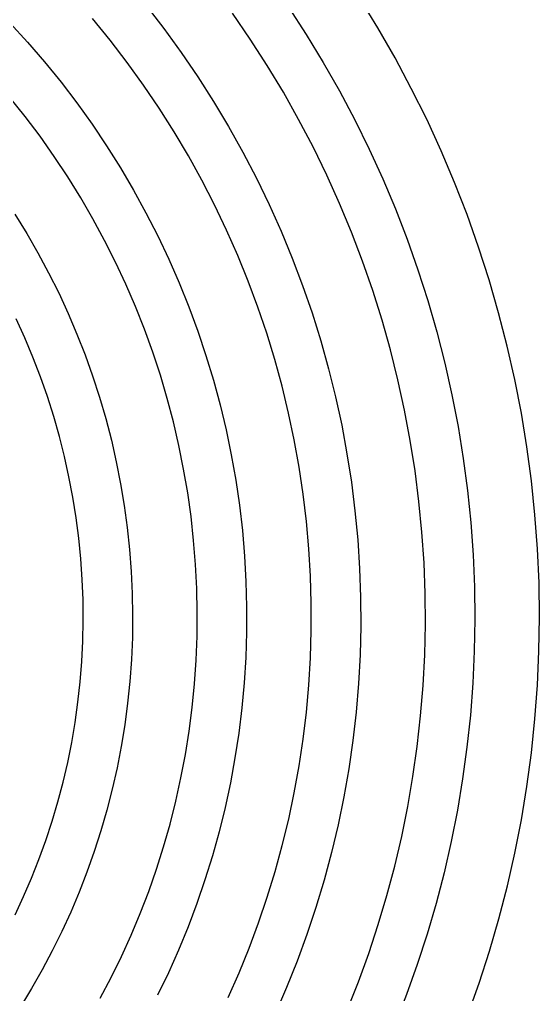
# Model space of a CAD drawing. Header units: metres. Extents: x -106 to 106, y -110 to 110.
# Drawn here: x 58.1 to 106.3, y -31.7 to 58.7 of the extents above; entities that cross this region are included whole.
import ezdxf

# ---------------------------------------------------------------- set-up
doc = ezdxf.new("R2010")
doc.units = ezdxf.units.M

msp = doc.modelspace()

# ---------------------------------------------------------------- linework, layer by layer
for p, q in [((91.3563, 57.9765), (89.6789, 60.7172)), ((69.8242, 60.0583), (71.4974, 57.8975)), ((83.0529, 59.8997), (84.7106, 57.3534)), ((66.5355, 56.8267), (64.8945, 58.8427)), ((79.5212, 56.9316), (77.8768, 59.3263)), ((57.2325, 58.4439), (58.869, 56.6509)), ((71.4974, 57.8975), (73.104, 55.6903)), ((92.95, 55.1897), (91.3563, 57.9765)), ((84.7106, 57.3534), (86.2903, 54.7615)), ((58.869, 56.6509), (60.4496, 54.8124)), ((68.1141, 54.7652), (66.5355, 56.8267)), ((81.0922, 54.4917), (79.5212, 56.9316)), ((73.104, 55.6903), (74.6426, 53.4389)), ((94.4589, 52.3594), (92.95, 55.1897)), ((60.4496, 54.8124), (61.9731, 52.93)), ((69.6291, 52.66), (68.1141, 54.7652)), ((82.5884, 52.0087), (81.0922, 54.4917)), ((86.2903, 54.7615), (87.7909, 52.1264)), ((74.6426, 53.4389), (76.1121, 51.1452)), ((61.9731, 52.93), (63.4381, 51.0055)), ((71.0791, 50.5133), (69.6291, 52.66)), ((84.0088, 49.485), (82.5884, 52.0087)), ((87.7909, 52.1264), (89.2112, 49.4506)), ((95.8818, 49.4883), (94.4589, 52.3594)), ((58.6492, 49.7381), (57.2221, 51.5231)), ((63.4381, 51.0055), (64.8436, 49.0408)), ((76.1121, 51.1452), (77.5113, 48.8115)), ((60.0208, 47.9139), (58.6492, 49.7381)), ((72.4632, 48.3269), (71.0791, 50.5133)), ((64.8436, 49.0408), (66.1884, 47.0376)), ((85.3523, 46.9228), (84.0088, 49.485)), ((89.2112, 49.4506), (90.5501, 46.7364)), ((97.2175, 46.5788), (95.8818, 49.4883)), ((61.3358, 46.0522), (60.0208, 47.9139)), ((73.7802, 46.103), (72.4632, 48.3269)), ((77.5113, 48.8115), (78.8391, 46.4398)), ((66.1884, 47.0376), (67.4715, 44.9979)), ((78.8391, 46.4398), (80.0944, 44.0323)), ((86.6177, 44.3245), (85.3523, 46.9228)), ((90.5501, 46.7364), (91.8065, 43.9863)), ((98.4651, 43.6337), (97.2175, 46.5788)), ((62.5933, 44.1547), (61.3358, 46.0522)), ((75.0291, 43.8434), (73.7802, 46.103)), ((67.4715, 44.9979), (68.6919, 42.9234)), ((87.8042, 41.6925), (86.6177, 44.3245)), ((63.7923, 42.2232), (62.5933, 44.1547)), ((76.2089, 41.5504), (75.0291, 43.8434)), ((80.0944, 44.0323), (81.2764, 41.5912)), ((91.8065, 43.9863), (92.9796, 41.2029)), ((99.6237, 40.6557), (98.4651, 43.6337)), ((68.6919, 42.9234), (69.8487, 40.8163)), ((64.9318, 40.2594), (63.7923, 42.2232)), ((81.2764, 41.5912), (82.3842, 39.1189)), ((88.9108, 39.0291), (87.8042, 41.6925)), ((57.6904, 40.6961), (58.7889, 38.9115)), ((69.8487, 40.8163), (70.941, 38.6783)), ((77.3188, 39.2261), (76.2089, 41.5504)), ((92.9796, 41.2029), (94.0685, 38.3886)), ((66.011, 38.2653), (64.9318, 40.2594)), ((100.692, 37.6473), (99.6237, 40.6557)), ((58.7889, 38.9115), (59.8324, 37.0977)), ((78.358, 36.8725), (77.3188, 39.2261)), ((82.3842, 39.1189), (83.4169, 36.6174)), ((89.9368, 36.3368), (88.9108, 39.0291)), ((67.0292, 36.2426), (66.011, 38.2653)), ((70.941, 38.6783), (71.968, 36.5115)), ((94.0685, 38.3886), (95.0722, 35.546)), ((59.8324, 37.0977), (60.8201, 35.2562)), ((101.67, 34.6113), (100.692, 37.6473)), ((67.9855, 34.1932), (67.0292, 36.2426)), ((71.968, 36.5115), (72.929, 34.3178)), ((79.3257, 34.4918), (78.358, 36.8725)), ((83.4169, 36.6174), (84.3737, 34.0892)), ((90.8814, 33.6181), (89.9368, 36.3368)), ((60.8201, 35.2562), (61.7513, 33.3888)), ((95.0722, 35.546), (95.9902, 32.6777)), ((80.2212, 32.0862), (79.3257, 34.4918)), ((102.557, 31.5505), (101.67, 34.6113)), ((68.8794, 32.119), (67.9855, 34.1932)), ((72.929, 34.3178), (73.8233, 32.0993)), ((84.3737, 34.0892), (85.2541, 31.5364)), ((91.744, 30.8753), (90.8814, 33.6181)), ((61.7513, 33.3888), (62.6253, 31.4973)), ((95.9902, 32.6777), (96.8218, 29.7863)), ((69.7101, 30.0219), (68.8794, 32.119)), ((73.8233, 32.0993), (74.6503, 29.858)), ((81.0438, 29.6578), (80.2212, 32.0862)), ((58.6182, 29.226), (57.8135, 30.9993)), ((62.6253, 31.4973), (63.4415, 29.5833)), ((85.2541, 31.5364), (86.0574, 28.9615)), ((92.5239, 28.1109), (91.744, 30.8753)), ((103.351, 28.4676), (102.557, 31.5505)), ((70.4771, 27.9038), (69.7101, 30.0219)), ((74.6503, 29.858), (75.4093, 27.5959)), ((59.3686, 27.4322), (58.6182, 29.226)), ((63.4415, 29.5833), (64.1994, 27.6486)), ((81.7931, 27.2089), (81.0438, 29.6578)), ((86.0574, 28.9615), (86.783, 26.3667)), ((96.8218, 29.7863), (97.5665, 26.8743)), ((93.2206, 25.3275), (92.5239, 28.1109)), ((104.053, 25.3654), (103.351, 28.4676)), ((60.0643, 25.6196), (59.3686, 27.4322)), ((64.1994, 27.6486), (64.8984, 25.6951)), ((71.1798, 25.7667), (70.4771, 27.9038)), ((75.4093, 27.5959), (76.0999, 25.315)), ((82.4685, 24.7417), (81.7931, 27.2089)), ((86.783, 26.3667), (87.4305, 23.7543)), ((97.5665, 26.8743), (98.2236, 23.9443)), ((60.7048, 23.79), (60.0643, 25.6196)), ((64.8984, 25.6951), (65.5381, 23.7244)), ((71.8179, 23.6125), (71.1798, 25.7667)), ((76.0999, 25.315), (76.7216, 23.0176)), ((93.8337, 22.5275), (93.2206, 25.3275)), ((104.662, 22.2465), (104.053, 25.3654)), ((83.0696, 22.2584), (82.4685, 24.7417)), ((61.2897, 21.9449), (60.7048, 23.79)), ((65.5381, 23.7244), (66.118, 21.7385)), ((72.3909, 21.4431), (71.8179, 23.6125)), ((87.4305, 23.7543), (87.9995, 21.1268)), ((98.2236, 23.9443), (98.7929, 20.9991)), ((76.7216, 23.0176), (77.2741, 20.7055)), ((61.8187, 20.0861), (61.2897, 21.9449)), ((66.118, 21.7385), (66.638, 19.7391)), ((83.5961, 19.7613), (83.0696, 22.2584)), ((94.3628, 19.7134), (93.8337, 22.5275)), ((105.177, 19.114), (104.662, 22.2465)), ((72.8985, 19.2606), (72.3909, 21.4431)), ((87.9995, 21.1268), (88.4896, 18.4864)), ((98.7929, 20.9991), (99.274, 18.0411)), ((62.2914, 18.2153), (61.8187, 20.0861)), ((77.2741, 20.7055), (77.757, 18.381)), ((66.638, 19.7391), (67.0975, 17.7279)), ((73.3404, 17.0668), (72.8985, 19.2606)), ((84.0475, 17.2525), (83.5961, 19.7613)), ((94.8076, 16.8878), (94.3628, 19.7134)), ((105.599, 15.9704), (105.177, 19.114)), ((62.7076, 16.3341), (62.2914, 18.2153)), ((77.757, 18.381), (78.1701, 16.046)), ((88.4896, 18.4864), (88.9006, 15.8356)), ((67.0975, 17.7279), (67.4965, 15.7069)), ((84.4239, 14.7343), (84.0475, 17.2525)), ((99.274, 18.0411), (99.6666, 15.0732)), ((63.067, 14.4443), (62.7076, 16.3341)), ((73.7164, 14.8638), (73.3404, 17.0668)), ((95.168, 14.0532), (94.8076, 16.8878)), ((67.4965, 15.7069), (67.8348, 13.6779)), ((78.1701, 16.046), (78.5132, 13.7027)), ((88.9006, 15.8356), (89.2324, 13.1767)), ((105.927, 12.8186), (105.599, 15.9704)), ((74.0263, 12.6535), (73.7164, 14.8638)), ((84.7248, 12.209), (84.4239, 14.7343)), ((99.6666, 15.0732), (99.9707, 12.0978)), ((63.3697, 12.5475), (63.067, 14.4443)), ((67.8348, 13.6779), (68.1121, 11.6426)), ((78.5132, 13.7027), (78.7862, 11.3533)), ((95.4437, 11.2121), (95.168, 14.0532)), ((89.2324, 13.1767), (89.4847, 10.512)), ((106.161, 9.66142), (105.927, 12.8186)), ((63.6154, 10.6456), (63.3697, 12.5475)), ((74.2701, 10.438), (74.0263, 12.6535)), ((84.9504, 9.67886), (84.7248, 12.209)), ((99.9707, 12.0978), (100.186, 9.11763)), ((68.1121, 11.6426), (68.3285, 9.60294)), ((78.7862, 11.3533), (78.989, 8.99965)), ((95.6347, 8.36694), (95.4437, 11.2121)), ((63.8042, 8.74008), (63.6154, 10.6456)), ((74.4477, 8.21909), (74.2701, 10.438)), ((89.4847, 10.512), (89.6575, 7.84401)), ((68.3285, 9.60294), (68.4839, 7.56068)), ((85.1005, 7.14609), (84.9504, 9.67886)), ((100.186, 9.11763), (100.313, 6.13538)), ((106.301, 6.50166), (106.161, 9.66142)), ((63.9359, 6.83278), (63.8042, 8.74008)), ((74.5591, 5.99887), (74.4477, 8.21909)), ((78.989, 8.99965), (79.1215, 6.64401)), ((95.741, 5.52039), (95.6347, 8.36694)), ((68.4839, 7.56068), (68.5784, 5.51768)), ((89.6575, 7.84401), (89.7509, 5.175)), ((64.0108, 4.92535), (63.9359, 6.83278)), ((79.1215, 6.64401), (79.1839, 4.28844)), ((85.1752, 4.61292), (85.1005, 7.14609)), ((106.347, 3.3421), (106.301, 6.50166)), ((68.5784, 5.51768), (68.612, 3.47572)), ((74.6043, 3.77928), (74.5591, 5.99887)), ((95.7626, 2.67488), (95.741, 5.52039)), ((100.313, 6.13538), (100.35, 3.15363)), ((64.0288, 3.01952), (64.0108, 4.92535)), ((85.1746, 2.08162), (85.1752, 4.61292)), ((89.7509, 5.175), (89.765, 2.50735)), ((74.5836, 1.5623), (74.6043, 3.77928)), ((79.1839, 4.28844), (79.1763, 1.93503)), ((63.9902, 1.11694), (64.0288, 3.01952)), ((68.612, 3.47572), (68.5849, 1.43665)), ((100.35, 3.15363), (100.3, 0.17505)), ((106.3, 0.18552), (106.347, 3.3421)), ((79.1763, 1.93503), (79.0989, -0.41415)), ((85.0988, -0.44557), (85.1746, 2.08162)), ((89.765, 2.50735), (89.6999, -0.15655)), ((95.6998, -0.16702), (95.7626, 2.67488)), ((63.8952, -0.78065), (63.9902, 1.11694)), ((68.5849, 1.43665), (68.4974, -0.59776)), ((74.4972, -0.65012), (74.5836, 1.5623)), ((100.3, 0.17505), (100.161, -2.79774)), ((106.159, -2.96527), (106.3, 0.18552)), ((63.744, -2.67166), (63.8952, -0.78065)), ((68.4974, -0.59776), (68.3496, -2.62572)), ((74.3452, -2.85605), (74.4972, -0.65012)), ((79.0989, -0.41415), (78.9519, -2.75705)), ((84.9482, -2.96645), (85.0988, -0.44557)), ((89.6999, -0.15655), (89.5558, -2.81439)), ((95.5528, -3.00285), (95.6998, -0.16702)), ((63.537, -4.55438), (63.744, -2.67166)), ((68.3496, -2.62572), (68.1418, -4.64543)), ((74.1279, -5.05353), (74.3452, -2.85605)), ((78.9519, -2.75705), (78.7355, -5.0916)), ((84.723, -5.47879), (84.9482, -2.96645)), ((89.5558, -2.81439), (89.3331, -5.46384)), ((95.3219, -5.83012), (95.5528, -3.00285)), ((100.161, -2.79774), (99.934, -5.76215)), ((105.924, -6.10753), (106.159, -2.96527)), ((63.2744, -6.42717), (63.537, -4.55438)), ((68.1418, -4.64543), (67.8745, -6.65515)), ((73.8459, -7.24065), (74.1279, -5.05353)), ((78.7355, -5.0916), (78.4503, -7.41573)), ((84.4236, -7.98038), (84.723, -5.47879)), ((89.3331, -5.46384), (89.0321, -8.10254)), ((95.0074, -8.64635), (95.3219, -5.83012)), ((99.934, -5.76215), (99.6195, -8.71556)), ((105.597, -9.23849), (105.924, -6.10753)), ((62.9567, -8.28841), (63.2744, -6.42717)), ((67.8745, -6.65515), (67.548, -8.65309)), ((73.4994, -9.41548), (73.8459, -7.24065)), ((78.4503, -7.41573), (78.0965, -9.72743)), ((84.0505, -10.469), (84.4236, -7.98038)), ((89.0321, -8.10254), (88.6532, -10.7282)), ((62.5844, -10.1365), (62.9567, -8.28841)), ((67.548, -8.65309), (67.1628, -10.6375)), ((94.6098, -11.449), (95.0074, -8.64635)), ((99.6195, -8.71556), (99.2177, -11.6554)), ((73.0889, -11.5761), (73.4994, -9.41548)), ((78.0965, -9.72743), (77.6747, -12.0247)), ((105.177, -12.3554), (105.597, -9.23849)), ((62.158, -11.9697), (62.5844, -10.1365)), ((67.1628, -10.6375), (66.7194, -12.6068)), ((83.6041, -12.9426), (84.0505, -10.469)), ((88.6532, -10.7282), (88.1971, -13.3385)), ((72.6151, -13.7207), (73.0889, -11.5761)), ((94.1296, -14.2358), (94.6098, -11.449)), ((99.2177, -11.6554), (98.7294, -14.5791)), ((61.6779, -13.7867), (62.158, -11.9697)), ((66.7194, -12.6068), (66.2184, -14.5591)), ((77.6747, -12.0247), (77.1855, -14.3055)), ((104.665, -15.4556), (105.177, -12.3554)), ((83.085, -15.3989), (83.6041, -12.9426)), ((88.1971, -13.3385), (87.6642, -15.9313)), ((61.1449, -15.5856), (61.6779, -13.7867)), ((72.0784, -15.8475), (72.6151, -13.7207)), ((77.1855, -14.3055), (76.6294, -16.5679)), ((93.5675, -17.0041), (94.1296, -14.2358)), ((66.2184, -14.5591), (65.6603, -16.4927)), ((98.7294, -14.5791), (98.155, -17.4841)), ((60.5595, -17.3651), (61.1449, -15.5856)), ((71.4796, -17.9544), (72.0784, -15.8475)), ((82.4939, -17.8358), (83.085, -15.3989)), ((87.6642, -15.9313), (87.0551, -18.5041)), ((104.062, -18.5363), (104.665, -15.4556)), ((65.6603, -16.4927), (65.0459, -18.4061)), ((76.6294, -16.5679), (76.0071, -18.8098)), ((92.924, -19.7516), (93.5675, -17.0041)), ((59.9224, -19.1237), (60.5595, -17.3651)), ((70.8192, -20.0398), (71.4796, -17.9544)), ((81.8314, -20.2512), (82.4939, -17.8358)), ((98.155, -17.4841), (97.4952, -20.3678)), ((65.0459, -18.4061), (64.3759, -20.2976)), ((76.0071, -18.8098), (75.3193, -21.0295)), ((87.0551, -18.5041), (86.3707, -21.0549)), ((103.368, -21.5948), (104.062, -18.5363)), ((59.2344, -20.8597), (59.9224, -19.1237)), ((92.2, -22.4759), (92.924, -19.7516)), ((64.3759, -20.2976), (63.651, -22.1656)), ((70.0982, -22.1019), (70.8192, -20.0398)), ((81.0983, -22.643), (81.8314, -20.2512)), ((97.4952, -20.3678), (96.7508, -23.2278)), ((58.4962, -22.5718), (59.2344, -20.8597)), ((75.3193, -21.0295), (74.5668, -23.225)), ((86.3707, -21.0549), (85.6117, -23.5814)), ((102.585, -24.6285), (103.368, -21.5948)), ((57.7086, -24.2585), (58.4962, -22.5718)), ((63.651, -22.1656), (62.8719, -24.0085)), ((69.3172, -24.1388), (70.0982, -22.1019)), ((91.3962, -25.1747), (92.2, -22.4759)), ((74.5668, -23.225), (73.7504, -25.3943)), ((80.2954, -25.0092), (81.0983, -22.643)), ((96.7508, -23.2278), (95.9226, -26.0616)), ((62.8719, -24.0085), (62.0397, -25.8246)), ((68.4772, -26.1489), (69.3172, -24.1388)), ((85.6117, -23.5814), (84.7788, -26.0814)), ((79.4236, -27.3477), (80.2954, -25.0092)), ((90.5136, -27.8456), (91.3962, -25.1747)), ((101.713, -27.6347), (102.585, -24.6285)), ((62.0397, -25.8246), (61.1552, -27.6126)), ((67.579, -28.1304), (68.4772, -26.1489)), ((73.7504, -25.3943), (72.8711, -27.5357)), ((84.7788, -26.0814), (83.8731, -28.5527)), ((95.9226, -26.0616), (95.0116, -28.8667)), ((61.1552, -27.6126), (60.2192, -29.3709)), ((72.8711, -27.5357), (71.9297, -29.6473)), ((78.4837, -29.6565), (79.4236, -27.3477)), ((89.553, -30.4863), (90.5136, -27.8456)), ((100.752, -30.6109), (101.713, -27.6347)), ((66.6236, -30.0817), (67.579, -28.1304)), ((83.8731, -28.5527), (82.8955, -30.9933)), ((95.0116, -28.8667), (94.0186, -31.6408)), ((60.2192, -29.3709), (59.2328, -31.0979)), ((71.9297, -29.6473), (70.9272, -31.7273)), ((77.4769, -31.9337), (78.4837, -29.6565)), ((65.612, -32.0011), (66.6236, -30.0817)), ((88.5155, -33.0946), (89.553, -30.4863)), ((99.7052, -33.5545), (100.752, -30.6109)), ((59.2328, -31.0979), (58.1971, -32.7924)), ((82.8955, -30.9933), (81.847, -33.4011)), ((94.0186, -31.6408), (92.9448, -34.3813))]:
    msp.add_line(p, q)

doc.saveas('drawing.dxf')
